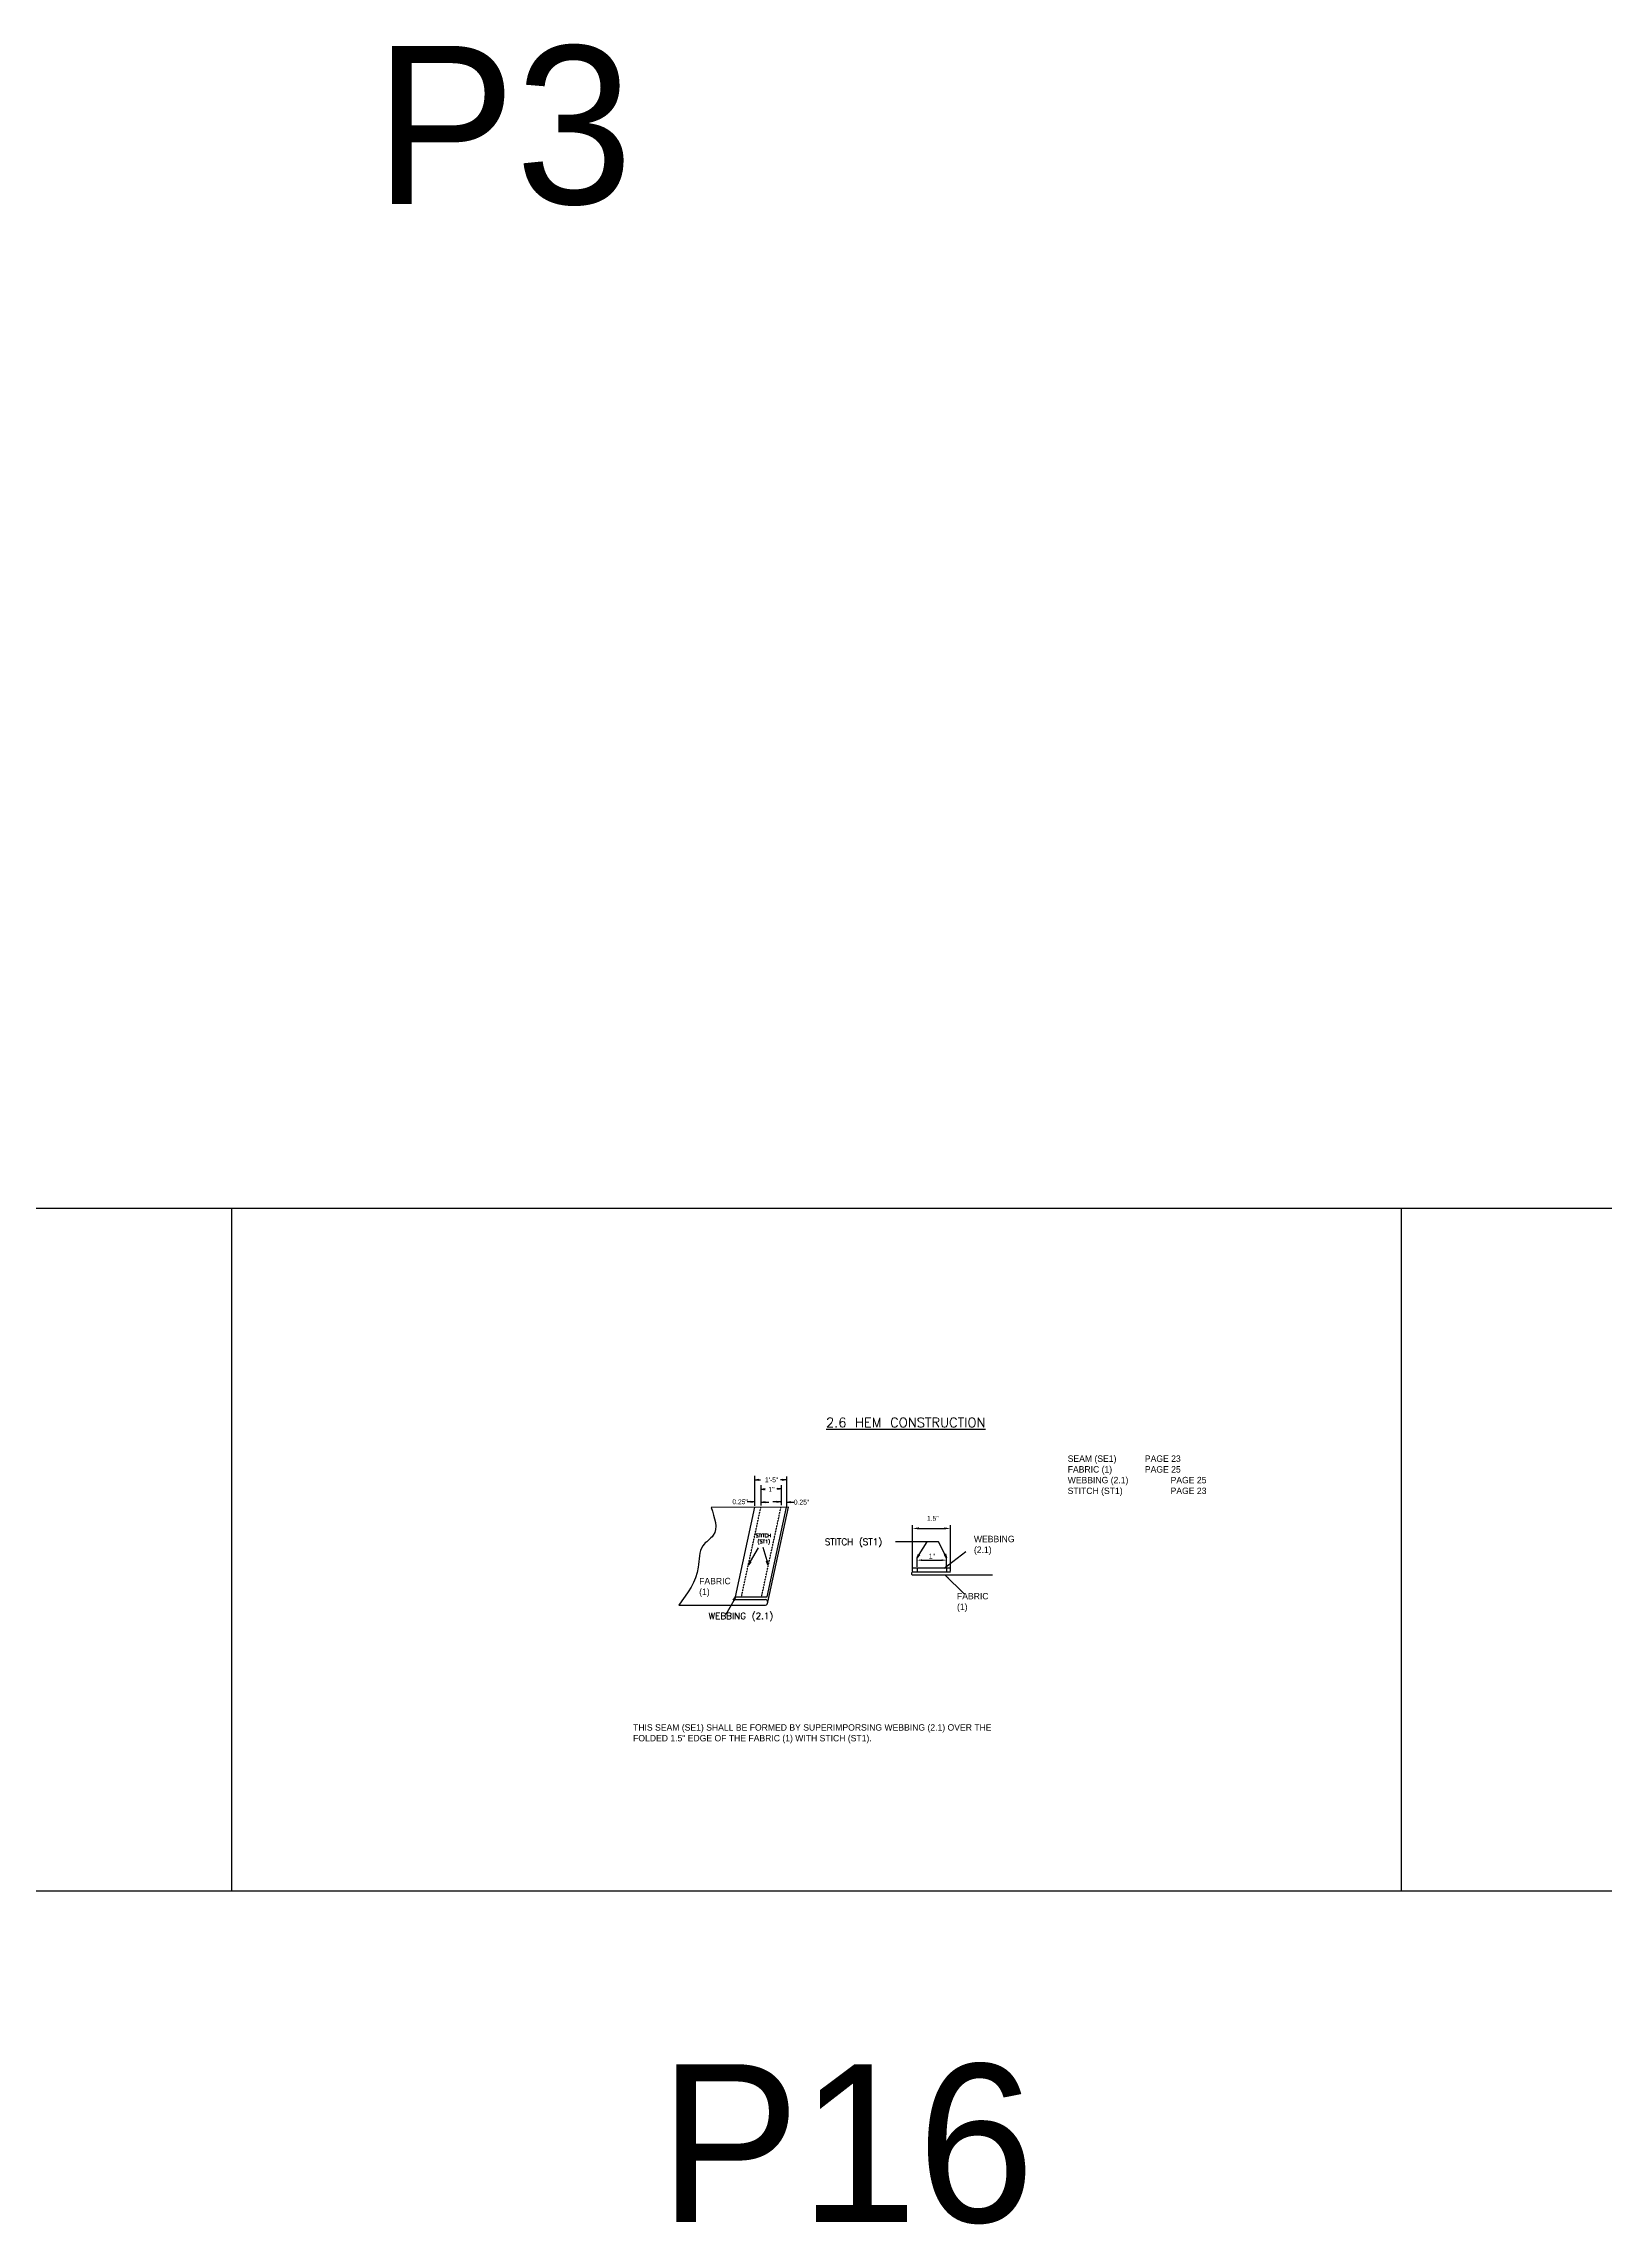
# Model space of a CAD drawing. Header units: inches. Extents: x 1631 to 16634, y 11819 to 13981.
# Drawn here: x 5135 to 5936, y 11824 to 12943 of the extents above; entities that cross this region are included whole.
import ezdxf

# ---------------------------------------------------------------- set-up
doc = ezdxf.new("R2010")
doc.units = ezdxf.units.IN
doc.header["$MEASUREMENT"] = 0
doc.linetypes.add('HIDDEN', pattern=[0.375, 0.25, -0.125])
for name, color, linetype in [('DIMENSION', 7, 'Continuous'), ('Object', 7, 'Continuous'), ('PEN1', 5, 'Continuous'), ('STECH', 7, 'HIDDEN'), ('TEXT', 7, 'Continuous')]:
    doc.layers.add(name, color=color, linetype=linetype)
doc.styles.add('style1', font='txt.shx')

# ---------------------------------------------------------------- blocks, each defined once
blk = doc.blocks.new('_OPEN')
at = {"color": 0, "linetype": 'ByBlock'}
for p, q in [((-1, 0.17), (0, 0)), ((0, 0), (-1, -0.17)), ((0, 0), (-1, 0))]:
    blk.add_line(p, q, dxfattribs=at)

msp = doc.modelspace()

# ---------------------------------------------------------------- linework, layer by layer
at = {"layer": 'DIMENSION'}
for p, q in [((5517.0836, 12192.31102), (5477.40233, 12192.24835)), ((5489.90324, 12146.28444), (5499.91082, 12192.2839)), ((5506.15473, 12146.28444), (5516.1679, 12192.30957)), ((5506.52622, 12143.65722), (5517.11129, 12192.31106)), ((5583.13178, 12161.67196), (5583.13178, 12166.40195)), ((5585.63178, 12165.15195), (5595.77123, 12165.15195)), ((5598.27123, 12161.42272), (5598.27123, 12166.40195)), ((5460.81803, 12142.12668), (5505.28128, 12142.12668)), ((5489.89623, 12144.89293), (5505.21504, 12144.89293)), ((5489.90324, 12146.28444), (5506.15473, 12146.28444))]:
    msp.add_line(p, q, dxfattribs=at)
msp.add_spline([(5477.40233, 12192.24835), (5478.53996, 12177.89045), (5473.21108, 12172.56584), (5470.86637, 12161.49063), (5460.81803, 12142.12668)], degree=3, dxfattribs=at)
for points in [[(5585.63178, 12165.56861), (5585.63178, 12164.73528), (5583.13178, 12165.15195)], [(5595.77123, 12165.56861), (5595.77123, 12164.73528), (5598.27123, 12165.15195)]]:
    msp.add_solid(points, dxfattribs=at)
at = {"layer": 'Object'}
msp.add_line((5580.78016, 12159.1749), (5600.28016, 12159.1749), dxfattribs=at)
at = {"layer": 'Object', "ltscale": 0.015}
msp.add_line((5580.65883, 12157.68588), (5621.77904, 12157.68588), dxfattribs=at)
at = {"layer": 'Object'}
for centre, radius, start, end in [((5581.02144, 12158.40579), 0.80607, 107.41749782, 243.26572124), ((5505.14712, 12143.50739), 1.38721, 275.54988631, 87.19387264)]:
    msp.add_arc(centre, radius, start, end, dxfattribs=at)
at = {"layer": 'PEN1'}
msp.add_line((5600.2862, 12161.04696), (5580.7862, 12161.04696), dxfattribs=at)
at = {"layer": 'STECH', "ltscale": 0.015}
for p, q in [((5492.96296, 12146.28444), (5502.97159, 12192.28873)), ((5503.27223, 12146.28444), (5513.28441, 12192.30502))]:
    msp.add_line(p, q, dxfattribs=at)
at = {"layer": 'STECH'}
for p, q in [((5583.13178, 12161.29046), (5583.13178, 12159.1749)), ((5598.27123, 12161.29046), (5598.27123, 12159.1749))]:
    msp.add_line(p, q, dxfattribs=at)
at = {"layer": 'TEXT'}
for p, q in [((4631.41637, 12345.62554), (5231.41637, 12345.62554)), ((5231.41637, 12345.62554), (5231.41637, 11995.62554)), ((5231.41637, 12345.62554), (5831.41637, 12345.62554)), ((5231.41637, 12345.62554), (5231.41637, 11995.62554)), ((5831.41637, 12345.62554), (5831.41637, 11995.62554)), ((5831.41637, 12345.62554), (6431.41637, 12345.62554)), ((5831.41637, 12345.62554), (5831.41637, 11995.62554)), ((5499.88314, 12192.99976), (5499.88314, 12208.33767)), ((5501.88314, 12206.33767), (5502.75814, 12206.33767)), ((5503.1033, 12193.17963), (5503.1033, 12203.57198)), ((5513.96338, 12206.33767), (5513.08838, 12206.33767)), ((5513.52965, 12193.29207), (5513.52965, 12203.68442)), ((5516.25321, 12192.70169), (5516.25321, 12208.0396)), ((5497.88314, 12195.09725), (5495.88314, 12195.09725)), ((5499.88314, 12192.99976), (5499.88314, 12197.09725)), ((5504.38314, 12201.39211), (5504.87529, 12201.39211)), ((5505.1033, 12194.97977), (5507.1033, 12194.97977)), ((5511.1033, 12195.08646), (5509.1033, 12195.08646)), ((5511.52965, 12201.68442), (5511.10513, 12201.68442)), ((5513.52965, 12193.29207), (5513.52965, 12197.49625)), ((5516.25321, 12192.70169), (5516.25321, 12196.90588)), ((5518.25321, 12194.90588), (5520.25321, 12194.90588)), ((5580.7862, 12159.46691), (5580.7862, 12183.0558)), ((5584.0362, 12181.4308), (5597.0362, 12181.4308)), ((5600.2862, 12159.46691), (5600.2862, 12183.0558)), ((5497.56079, 12164.43796), (5501.72532, 12171.53974)), ((5506.11374, 12164.77335), (5504.21539, 12171.65839)), ((5588.29113, 12174.60139), (5572.07123, 12174.60139)), ((5584.20522, 12168.08946), (5588.29113, 12174.60139)), ((5594.16399, 12174.56773), (5588.29113, 12174.60139)), ((5597.43241, 12168.21754), (5594.16399, 12174.56773)), ((5596.99381, 12161.04696), (5608.16535, 12169.55717)), ((5607.18858, 12147.8163), (5597.38603, 12157.68588)), ((5489.01337, 12144.49331), (5484.96101, 12137.29661)), ((4631.41637, 11995.62554), (5231.41637, 11995.62554)), ((5231.41637, 11995.62554), (5831.41637, 11995.62554)), ((5831.41637, 11995.62554), (6431.41637, 11995.62554))]:
    msp.add_line(p, q, dxfattribs=at)
for points in [[(5584.0362, 12180.88914), (5584.0362, 12181.97247), (5580.7862, 12181.4308)], [(5597.0362, 12180.88914), (5597.0362, 12181.97247), (5600.2862, 12181.4308)], [(5599.23207, 12162.23599), (5598.72545, 12162.89764), (5596.99381, 12161.04696)], [(5599.4434, 12156.20572), (5598.85214, 12155.61848), (5597.38603, 12157.68588)]]:
    msp.add_solid(points, dxfattribs=at)

# ---------------------------------------------------------------- block references
at = {"layer": 'TEXT', "yscale": 2, "zscale": 2}
for p, xscale, rotation in [((5499.88314, 12206.33767), 2, 180), ((5503.1033, 12201.57198), 2, 180), ((5503.1033, 12194.97977), 2, 180), ((5516.25321, 12194.90588), 2, 180), ((5496.53844, 12162.719), 2.000000000000045, 239.2579103211373), ((5506.56285, 12162.82442), 2.000000000000104, 282.976933005789), ((5583.13178, 12166.40195), 2.000000000000164, 237.5392716084963), ((5598.27123, 12166.40195), 1.99999999999996, 294.7970851863379), ((5489.90324, 12146.28444), 1.999999999999991, 63.5809080993745)]:
    msp.add_blockref('_OPEN', p, dxfattribs=dict(at, xscale=xscale, rotation=rotation))
at = {"layer": 'TEXT', "xscale": 2, "yscale": 2, "zscale": 2}
for p in [(5515.96338, 12206.33767), (5499.88314, 12195.09725), (5513.1033, 12195.08646), (5513.52965, 12201.68442)]:
    msp.add_blockref('_OPEN', p, dxfattribs=at)

# ---------------------------------------------------------------- texts
at = {"layer": 'DIMENSION', "linetype": 'Continuous', "char_height": 3.3, "attachment_point": 1}
for s, insert, width in [('\\PWEBBING (2.1)', (5612.2758, 12183.16167), 12.4869507), ('FABRIC (1)', (5471.30715, 12156.09028), 15.2229492), ('FABRIC (1)', (5603.58599, 12148.3551), 15.2229492)]:
    msp.add_mtext(s, dxfattribs=dict(at, insert=insert, width=width))
at = {"layer": 'DIMENSION', "insert": (5590.7015, 12167.23528), "char_height": 2.5, "attachment_point": 5}
msp.add_mtext('1"', dxfattribs=at)
at = {"layer": 'TEXT'}
for s, p in [('P3', (5304.83604, 12860.80644)), ('P16', (5450.7339, 11825.62421))]:
    msp.add_text(s, height=80.977854, dxfattribs=at).set_placement(p)
at = {"layer": 'TEXT', "ltscale": 0.015, "style": 'style1'}
for s, height, p in [('STITCH', 1.791136, (5500.25793, 12176.93163)), ('(ST1)', 1.791136, (5501.27185, 12173.8193)), ('STITCH (ST1)', 3.3, (5535.78632, 12172.90869)), ('WEBBING (2.1)', 3.3, (5476.10952, 12134.89154))]:
    msp.add_text(s, height=height, dxfattribs=at).set_placement(p)
at = {"layer": 'TEXT', "char_height": 3.3, "attachment_point": 1}
for s, insert, width in [('\\pt58.9526;{\\Ftxt.shx|c1;\\C0; \\H1.212x;             \\Ftxt.shx|c0;\\H1.225x;\\L2.6 HEM CONSTRUCTION\\H0.8163x;\\l  }', (5487.09664, 12238.2111), 200.7927946), ('SEAM (SE1)^I^IPAGE 23\\PFABRIC (1)^I ^IPAGE 25\\PWEBBING (2.1)^I^IPAGE 25\\PSTITCH (ST1)^I^IPAGE 23', (5660.38361, 12218.87906), 210.3834797), ('\\pt58.9526;{\\H1x;\\C0;THIS SEAM (SE1) SHALL BE FORMED BY SUPERIMPORSING WEBBING (2.1) OVER THE FOLDED 1.5" EDGE OF THE FABRIC (1) WITH STICH (ST1).  \\C256;}', (5437.39688, 12081.01583), 184.1531673)]:
    msp.add_mtext(s, dxfattribs=dict(at, insert=insert, width=width))
at = {"layer": 'TEXT', "char_height": 2.5, "attachment_point": 5}
for s, insert in [('1\'-5"', (5508.46338, 12206.33767)), ('0.25"', (5492.29981, 12195.09725)), ('1"', (5508.40717, 12201.48204)), ('0.25"', (5523.83654, 12194.90588)), ('1.5"', (5591.19852, 12186.59269))]:
    msp.add_mtext(s, dxfattribs=dict(at, insert=insert))

doc.saveas('drawing.dxf')
